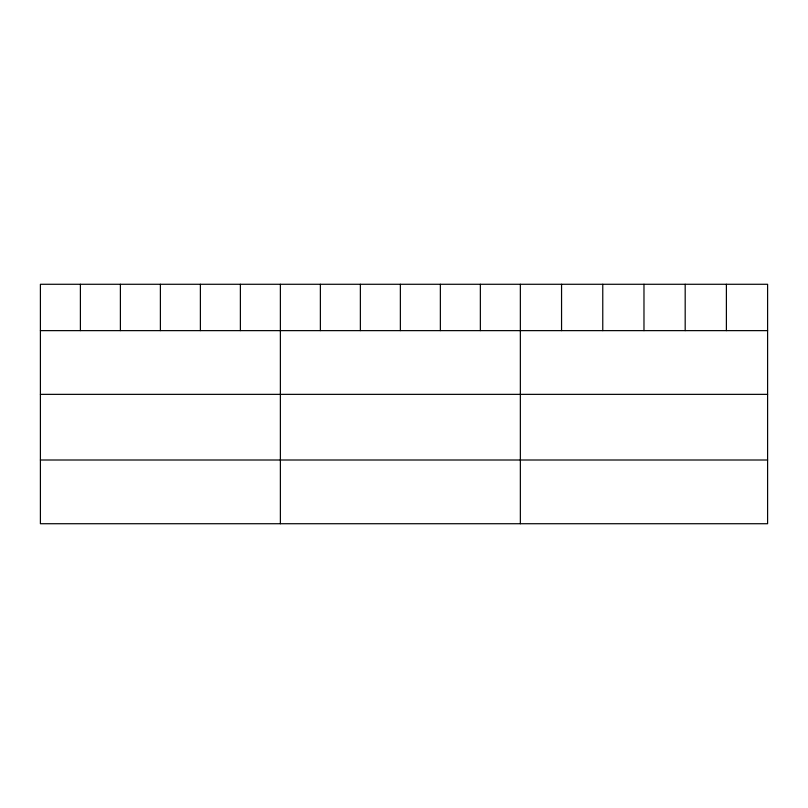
<?xml version="1.0" encoding="UTF-8"?>
<svg xmlns="http://www.w3.org/2000/svg" width="808" height="808" viewBox="0 0 808 808"><rect width="100%" height="100%" fill="white"/><g stroke="black" fill="none" stroke-linecap="round" stroke-linejoin="round"><path stroke-width="1.21" d="M767.6 330.634L767.6 523.725L40.4 523.725L40.4 284.275L767.6 284.275L767.6 330.634L40.4 330.634M40.4 394.354L767.6 394.354M40.4 460.005L767.6 460.005M726.392 284.275L726.392 330.634M685.184 284.275L685.184 330.634M643.976 284.275L643.976 330.634M602.768 284.275L602.768 330.634M561.56 284.275L561.56 330.634M520.352 284.275L520.352 523.725M480.356 284.275L480.356 330.634M440.36 284.275L440.36 330.634M400.364 284.275L400.364 330.634M360.368 284.275L360.368 330.634M320.372 284.275L320.372 330.634M280.376 284.275L280.376 523.725M240.38 284.275L240.38 330.634M200.384 284.275L200.384 330.634M160.388 284.275L160.388 330.634M120.392 284.275L120.392 330.634M80.396 284.275L80.396 330.634"/></g></svg>
